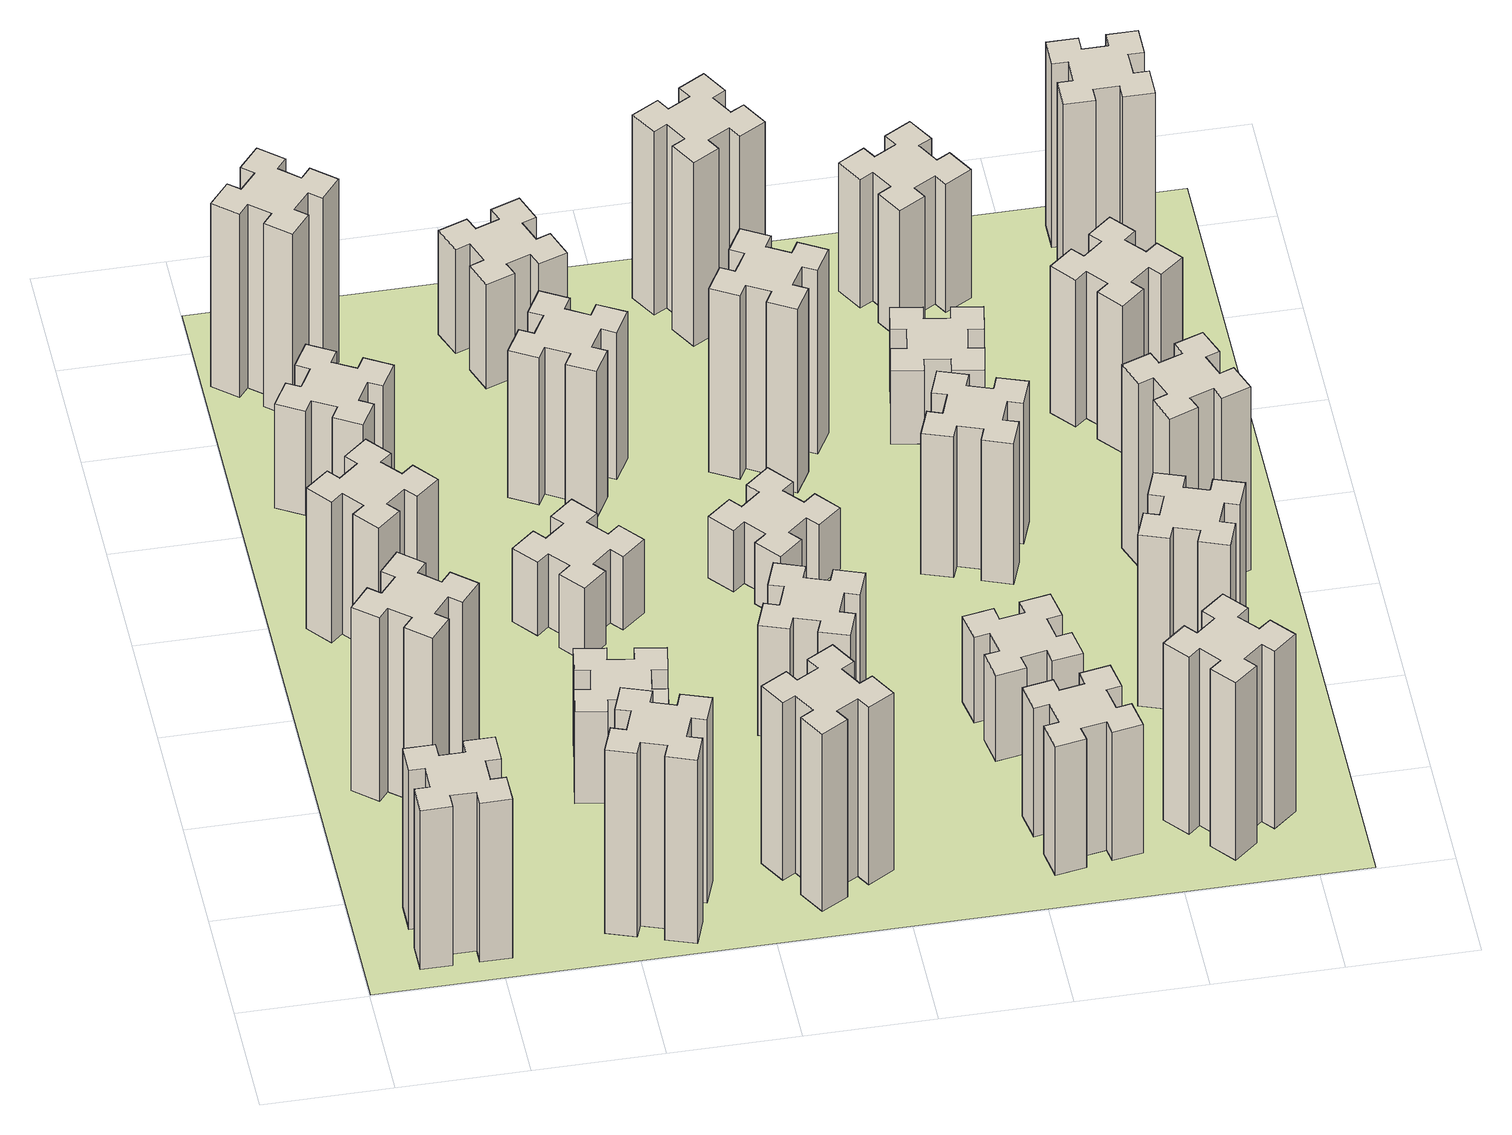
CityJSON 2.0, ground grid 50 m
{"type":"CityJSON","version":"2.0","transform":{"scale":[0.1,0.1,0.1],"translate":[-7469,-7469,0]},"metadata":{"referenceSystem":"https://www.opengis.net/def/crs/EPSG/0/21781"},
"CityObjects":{
"building1":{"type":"Building","attributes":{"class":"1000","function":"1000","usage":"1000","yearOfConstruction":2016,"roofType":"1000","measuredHeight":78,"storeysAboveGround":30,"storeysBelowGround":0},"geometry":[{"type":"Solid","lod":"1","boundaries":[[[[0,1,2,3,4,5,6,7,8,9,10,11,12,13,14,15,16,17,18,19]],[[17,16,20,21]],[[16,15,22,20]],[[15,14,23,22]],[[14,13,24,23]],[[13,12,25,24]],[[12,11,26,25]],[[11,10,27,26]],[[10,9,28,27]],[[9,8,29,28]],[[8,7,30,29]],[[7,6,31,30]],[[6,5,32,31]],[[5,4,33,32]],[[4,3,34,33]],[[3,2,35,34]],[[2,1,36,35]],[[1,0,37,36]],[[0,19,38,37]],[[19,18,39,38]],[[18,17,21,39]],[[24,25,26,27,28,29,30,31,32,33,34,35,36,37,38,39,21,20,22,23]]]]}]},
"building2":{"type":"Building","attributes":{"class":"1000","function":"1000","usage":"1000","yearOfConstruction":2016,"roofType":"1000","measuredHeight":90,"storeysAboveGround":30,"storeysBelowGround":0},"geometry":[{"type":"Solid","lod":"1","boundaries":[[[[40,41,42,43,44,45,46,47,48,49,50,51,52,53,54,55,56,57,58,59]],[[57,56,60,61]],[[56,55,62,60]],[[55,54,63,62]],[[54,53,64,63]],[[53,52,65,64]],[[52,51,66,65]],[[51,50,67,66]],[[50,49,68,67]],[[49,48,69,68]],[[48,47,70,69]],[[47,46,71,70]],[[46,45,72,71]],[[45,44,73,72]],[[44,43,74,73]],[[43,42,75,74]],[[42,41,76,75]],[[41,40,77,76]],[[40,59,78,77]],[[59,58,79,78]],[[58,57,61,79]],[[64,65,66,67,68,69,70,71,72,73,74,75,76,77,78,79,61,60,62,63]]]]}]},
"building3":{"type":"Building","attributes":{"class":"1000","function":"1000","usage":"1000","yearOfConstruction":2016,"roofType":"1000","measuredHeight":69,"storeysAboveGround":30,"storeysBelowGround":0},"geometry":[{"type":"Solid","lod":"1","boundaries":[[[[80,81,82,83,84,85,86,87,88,89,90,91,92,93,94,95,96,97,98,99]],[[97,96,100,101]],[[96,95,102,100]],[[95,94,103,102]],[[94,93,104,103]],[[93,92,105,104]],[[92,91,106,105]],[[91,90,107,106]],[[90,89,108,107]],[[89,88,109,108]],[[88,87,110,109]],[[87,86,111,110]],[[86,85,112,111]],[[85,84,113,112]],[[84,83,114,113]],[[83,82,115,114]],[[82,81,116,115]],[[81,80,117,116]],[[80,99,118,117]],[[99,98,119,118]],[[98,97,101,119]],[[104,105,106,107,108,109,110,111,112,113,114,115,116,117,118,119,101,100,102,103]]]]}]},
"building4":{"type":"Building","attributes":{"class":"1000","function":"1000","usage":"1000","yearOfConstruction":2016,"roofType":"1000","measuredHeight":51,"storeysAboveGround":30,"storeysBelowGround":0},"geometry":[{"type":"Solid","lod":"1","boundaries":[[[[120,121,122,123,124,125,126,127,128,129,130,131,132,133,134,135,136,137,138,139]],[[137,136,140,141]],[[136,135,142,140]],[[135,134,143,142]],[[134,133,144,143]],[[133,132,145,144]],[[132,131,146,145]],[[131,130,147,146]],[[130,129,148,147]],[[129,128,149,148]],[[128,127,150,149]],[[127,126,151,150]],[[126,125,152,151]],[[125,124,153,152]],[[124,123,154,153]],[[123,122,155,154]],[[122,121,156,155]],[[121,120,157,156]],[[120,139,158,157]],[[139,138,159,158]],[[138,137,141,159]],[[144,145,146,147,148,149,150,151,152,153,154,155,156,157,158,159,141,140,142,143]]]]}]},
"building5":{"type":"Building","attributes":{"class":"1000","function":"1000","usage":"1000","yearOfConstruction":2016,"roofType":"1000","measuredHeight":90,"storeysAboveGround":30,"storeysBelowGround":0},"geometry":[{"type":"Solid","lod":"1","boundaries":[[[[160,161,162,163,164,165,166,167,168,169,170,171,172,173,174,175,176,177,178,179]],[[177,176,180,181]],[[176,175,182,180]],[[175,174,183,182]],[[174,173,184,183]],[[173,172,185,184]],[[172,171,186,185]],[[171,170,187,186]],[[170,169,188,187]],[[169,168,189,188]],[[168,167,190,189]],[[167,166,191,190]],[[166,165,192,191]],[[165,164,193,192]],[[164,163,194,193]],[[163,162,195,194]],[[162,161,196,195]],[[161,160,197,196]],[[160,179,198,197]],[[179,178,199,198]],[[178,177,181,199]],[[184,185,186,187,188,189,190,191,192,193,194,195,196,197,198,199,181,180,182,183]]]]}]},
"building6":{"type":"Building","attributes":{"class":"1000","function":"1000","usage":"1000","yearOfConstruction":2016,"roofType":"1000","measuredHeight":90,"storeysAboveGround":30,"storeysBelowGround":0},"geometry":[{"type":"Solid","lod":"1","boundaries":[[[[200,201,202,203,204,205,206,207,208,209,210,211,212,213,214,215,216,217,218,219]],[[217,216,220,221]],[[216,215,222,220]],[[215,214,223,222]],[[214,213,224,223]],[[213,212,225,224]],[[212,211,226,225]],[[211,210,227,226]],[[210,209,228,227]],[[209,208,229,228]],[[208,207,230,229]],[[207,206,231,230]],[[206,205,232,231]],[[205,204,233,232]],[[204,203,234,233]],[[203,202,235,234]],[[202,201,236,235]],[[201,200,237,236]],[[200,219,238,237]],[[219,218,239,238]],[[218,217,221,239]],[[224,225,226,227,228,229,230,231,232,233,234,235,236,237,238,239,221,220,222,223]]]]}]},
"building7":{"type":"Building","attributes":{"class":"1000","function":"1000","usage":"1000","yearOfConstruction":2016,"roofType":"1000","measuredHeight":45,"storeysAboveGround":30,"storeysBelowGround":0},"geometry":[{"type":"Solid","lod":"1","boundaries":[[[[240,241,242,243,244,245,246,247,248,249,250,251,252,253,254,255,256,257,258,259]],[[257,256,260,261]],[[256,255,262,260]],[[255,254,263,262]],[[254,253,264,263]],[[253,252,265,264]],[[252,251,266,265]],[[251,250,267,266]],[[250,249,268,267]],[[249,248,269,268]],[[248,247,270,269]],[[247,246,271,270]],[[246,245,272,271]],[[245,244,273,272]],[[244,243,274,273]],[[243,242,275,274]],[[242,241,276,275]],[[241,240,277,276]],[[240,259,278,277]],[[259,258,279,278]],[[258,257,261,279]],[[264,265,266,267,268,269,270,271,272,273,274,275,276,277,278,279,261,260,262,263]]]]}]},
"building8":{"type":"Building","attributes":{"class":"1000","function":"1000","usage":"1000","yearOfConstruction":2016,"roofType":"1000","measuredHeight":36,"storeysAboveGround":30,"storeysBelowGround":0},"geometry":[{"type":"Solid","lod":"1","boundaries":[[[[280,281,282,283,284,285,286,287,288,289,290,291,292,293,294,295,296,297,298,299]],[[297,296,300,301]],[[296,295,302,300]],[[295,294,303,302]],[[294,293,304,303]],[[293,292,305,304]],[[292,291,306,305]],[[291,290,307,306]],[[290,289,308,307]],[[289,288,309,308]],[[288,287,310,309]],[[287,286,311,310]],[[286,285,312,311]],[[285,284,313,312]],[[284,283,314,313]],[[283,282,315,314]],[[282,281,316,315]],[[281,280,317,316]],[[280,299,318,317]],[[299,298,319,318]],[[298,297,301,319]],[[304,305,306,307,308,309,310,311,312,313,314,315,316,317,318,319,301,300,302,303]]]]}]},
"building9":{"type":"Building","attributes":{"class":"1000","function":"1000","usage":"1000","yearOfConstruction":2016,"roofType":"1000","measuredHeight":87,"storeysAboveGround":30,"storeysBelowGround":0},"geometry":[{"type":"Solid","lod":"1","boundaries":[[[[320,321,322,323,324,325,326,327,328,329,330,331,332,333,334,335,336,337,338,339]],[[337,336,340,341]],[[336,335,342,340]],[[335,334,343,342]],[[334,333,344,343]],[[333,332,345,344]],[[332,331,346,345]],[[331,330,347,346]],[[330,329,348,347]],[[329,328,349,348]],[[328,327,350,349]],[[327,326,351,350]],[[326,325,352,351]],[[325,324,353,352]],[[324,323,354,353]],[[323,322,355,354]],[[322,321,356,355]],[[321,320,357,356]],[[320,339,358,357]],[[339,338,359,358]],[[338,337,341,359]],[[344,345,346,347,348,349,350,351,352,353,354,355,356,357,358,359,341,340,342,343]]]]}]},
"building10":{"type":"Building","attributes":{"class":"1000","function":"1000","usage":"1000","yearOfConstruction":2016,"roofType":"1000","measuredHeight":72,"storeysAboveGround":30,"storeysBelowGround":0},"geometry":[{"type":"Solid","lod":"1","boundaries":[[[[360,361,362,363,364,365,366,367,368,369,370,371,372,373,374,375,376,377,378,379]],[[377,376,380,381]],[[376,375,382,380]],[[375,374,383,382]],[[374,373,384,383]],[[373,372,385,384]],[[372,371,386,385]],[[371,370,387,386]],[[370,369,388,387]],[[369,368,389,388]],[[368,367,390,389]],[[367,366,391,390]],[[366,365,392,391]],[[365,364,393,392]],[[364,363,394,393]],[[363,362,395,394]],[[362,361,396,395]],[[361,360,397,396]],[[360,379,398,397]],[[379,378,399,398]],[[378,377,381,399]],[[384,385,386,387,388,389,390,391,392,393,394,395,396,397,398,399,381,380,382,383]]]]}]},
"building11":{"type":"Building","attributes":{"class":"1000","function":"1000","usage":"1000","yearOfConstruction":2016,"roofType":"1000","measuredHeight":51,"storeysAboveGround":30,"storeysBelowGround":0},"geometry":[{"type":"Solid","lod":"1","boundaries":[[[[400,401,402,403,404,405,406,407,408,409,410,411,412,413,414,415,416,417,418,419]],[[417,416,420,421]],[[416,415,422,420]],[[415,414,423,422]],[[414,413,424,423]],[[413,412,425,424]],[[412,411,426,425]],[[411,410,427,426]],[[410,409,428,427]],[[409,408,429,428]],[[408,407,430,429]],[[407,406,431,430]],[[406,405,432,431]],[[405,404,433,432]],[[404,403,434,433]],[[403,402,435,434]],[[402,401,436,435]],[[401,400,437,436]],[[400,419,438,437]],[[419,418,439,438]],[[418,417,421,439]],[[424,425,426,427,428,429,430,431,432,433,434,435,436,437,438,439,421,420,422,423]]]]}]},
"building12":{"type":"Building","attributes":{"class":"1000","function":"1000","usage":"1000","yearOfConstruction":2016,"roofType":"1000","measuredHeight":54,"storeysAboveGround":30,"storeysBelowGround":0},"geometry":[{"type":"Solid","lod":"1","boundaries":[[[[440,441,442,443,444,445,446,447,448,449,450,451,452,453,454,455,456,457,458,459]],[[457,456,460,461]],[[456,455,462,460]],[[455,454,463,462]],[[454,453,464,463]],[[453,452,465,464]],[[452,451,466,465]],[[451,450,467,466]],[[450,449,468,467]],[[449,448,469,468]],[[448,447,470,469]],[[447,446,471,470]],[[446,445,472,471]],[[445,444,473,472]],[[444,443,474,473]],[[443,442,475,474]],[[442,441,476,475]],[[441,440,477,476]],[[440,459,478,477]],[[459,458,479,478]],[[458,457,461,479]],[[464,465,466,467,468,469,470,471,472,473,474,475,476,477,478,479,461,460,462,463]]]]}]},
"building13":{"type":"Building","attributes":{"class":"1000","function":"1000","usage":"1000","yearOfConstruction":2016,"roofType":"1000","measuredHeight":30,"storeysAboveGround":30,"storeysBelowGround":0},"geometry":[{"type":"Solid","lod":"1","boundaries":[[[[480,481,482,483,484,485,486,487,488,489,490,491,492,493,494,495,496,497,498,499]],[[497,496,500,501]],[[496,495,502,500]],[[495,494,503,502]],[[494,493,504,503]],[[493,492,505,504]],[[492,491,506,505]],[[491,490,507,506]],[[490,489,508,507]],[[489,488,509,508]],[[488,487,510,509]],[[487,486,511,510]],[[486,485,512,511]],[[485,484,513,512]],[[484,483,514,513]],[[483,482,515,514]],[[482,481,516,515]],[[481,480,517,516]],[[480,499,518,517]],[[499,498,519,518]],[[498,497,501,519]],[[504,505,506,507,508,509,510,511,512,513,514,515,516,517,518,519,501,500,502,503]]]]}]},
"building14":{"type":"Building","attributes":{"class":"1000","function":"1000","usage":"1000","yearOfConstruction":2016,"roofType":"1000","measuredHeight":90,"storeysAboveGround":30,"storeysBelowGround":0},"geometry":[{"type":"Solid","lod":"1","boundaries":[[[[520,521,522,523,524,525,526,527,528,529,530,531,532,533,534,535,536,537,538,539]],[[537,536,540,541]],[[536,535,542,540]],[[535,534,543,542]],[[534,533,544,543]],[[533,532,545,544]],[[532,531,546,545]],[[531,530,547,546]],[[530,529,548,547]],[[529,528,549,548]],[[528,527,550,549]],[[527,526,551,550]],[[526,525,552,551]],[[525,524,553,552]],[[524,523,554,553]],[[523,522,555,554]],[[522,521,556,555]],[[521,520,557,556]],[[520,539,558,557]],[[539,538,559,558]],[[538,537,541,559]],[[544,545,546,547,548,549,550,551,552,553,554,555,556,557,558,559,541,540,542,543]]]]}]},
"building15":{"type":"Building","attributes":{"class":"1000","function":"1000","usage":"1000","yearOfConstruction":2016,"roofType":"1000","measuredHeight":63,"storeysAboveGround":30,"storeysBelowGround":0},"geometry":[{"type":"Solid","lod":"1","boundaries":[[[[560,561,562,563,564,565,566,567,568,569,570,571,572,573,574,575,576,577,578,579]],[[577,576,580,581]],[[576,575,582,580]],[[575,574,583,582]],[[574,573,584,583]],[[573,572,585,584]],[[572,571,586,585]],[[571,570,587,586]],[[570,569,588,587]],[[569,568,589,588]],[[568,567,590,589]],[[567,566,591,590]],[[566,565,592,591]],[[565,564,593,592]],[[564,563,594,593]],[[563,562,595,594]],[[562,561,596,595]],[[561,560,597,596]],[[560,579,598,597]],[[579,578,599,598]],[[578,577,581,599]],[[584,585,586,587,588,589,590,591,592,593,594,595,596,597,598,599,581,580,582,583]]]]}]},
"building16":{"type":"Building","attributes":{"class":"1000","function":"1000","usage":"1000","yearOfConstruction":2016,"roofType":"1000","measuredHeight":90,"storeysAboveGround":30,"storeysBelowGround":0},"geometry":[{"type":"Solid","lod":"1","boundaries":[[[[600,601,602,603,604,605,606,607,608,609,610,611,612,613,614,615,616,617,618,619]],[[617,616,620,621]],[[616,615,622,620]],[[615,614,623,622]],[[614,613,624,623]],[[613,612,625,624]],[[612,611,626,625]],[[611,610,627,626]],[[610,609,628,627]],[[609,608,629,628]],[[608,607,630,629]],[[607,606,631,630]],[[606,605,632,631]],[[605,604,633,632]],[[604,603,634,633]],[[603,602,635,634]],[[602,601,636,635]],[[601,600,637,636]],[[600,619,638,637]],[[619,618,639,638]],[[618,617,621,639]],[[624,625,626,627,628,629,630,631,632,633,634,635,636,637,638,639,621,620,622,623]]]]}]},
"building17":{"type":"Building","attributes":{"class":"1000","function":"1000","usage":"1000","yearOfConstruction":2016,"roofType":"1000","measuredHeight":42,"storeysAboveGround":30,"storeysBelowGround":0},"geometry":[{"type":"Solid","lod":"1","boundaries":[[[[640,641,642,643,644,645,646,647,648,649,650,651,652,653,654,655,656,657,658,659]],[[657,656,660,661]],[[656,655,662,660]],[[655,654,663,662]],[[654,653,664,663]],[[653,652,665,664]],[[652,651,666,665]],[[651,650,667,666]],[[650,649,668,667]],[[649,648,669,668]],[[648,647,670,669]],[[647,646,671,670]],[[646,645,672,671]],[[645,644,673,672]],[[644,643,674,673]],[[643,642,675,674]],[[642,641,676,675]],[[641,640,677,676]],[[640,659,678,677]],[[659,658,679,678]],[[658,657,661,679]],[[664,665,666,667,668,669,670,671,672,673,674,675,676,677,678,679,661,660,662,663]]]]}]},
"building18":{"type":"Building","attributes":{"class":"1000","function":"1000","usage":"1000","yearOfConstruction":2016,"roofType":"1000","measuredHeight":69,"storeysAboveGround":30,"storeysBelowGround":0},"geometry":[{"type":"Solid","lod":"1","boundaries":[[[[680,681,682,683,684,685,686,687,688,689,690,691,692,693,694,695,696,697,698,699]],[[697,696,700,701]],[[696,695,702,700]],[[695,694,703,702]],[[694,693,704,703]],[[693,692,705,704]],[[692,691,706,705]],[[691,690,707,706]],[[690,689,708,707]],[[689,688,709,708]],[[688,687,710,709]],[[687,686,711,710]],[[686,685,712,711]],[[685,684,713,712]],[[684,683,714,713]],[[683,682,715,714]],[[682,681,716,715]],[[681,680,717,716]],[[680,699,718,717]],[[699,698,719,718]],[[698,697,701,719]],[[704,705,706,707,708,709,710,711,712,713,714,715,716,717,718,719,701,700,702,703]]]]}]},
"building19":{"type":"Building","attributes":{"class":"1000","function":"1000","usage":"1000","yearOfConstruction":2016,"roofType":"1000","measuredHeight":87,"storeysAboveGround":30,"storeysBelowGround":0},"geometry":[{"type":"Solid","lod":"1","boundaries":[[[[720,721,722,723,724,725,726,727,728,729,730,731,732,733,734,735,736,737,738,739]],[[737,736,740,741]],[[736,735,742,740]],[[735,734,743,742]],[[734,733,744,743]],[[733,732,745,744]],[[732,731,746,745]],[[731,730,747,746]],[[730,729,748,747]],[[729,728,749,748]],[[728,727,750,749]],[[727,726,751,750]],[[726,725,752,751]],[[725,724,753,752]],[[724,723,754,753]],[[723,722,755,754]],[[722,721,756,755]],[[721,720,757,756]],[[720,739,758,757]],[[739,738,759,758]],[[738,737,741,759]],[[744,745,746,747,748,749,750,751,752,753,754,755,756,757,758,759,741,740,742,743]]]]}]},
"building20":{"type":"Building","attributes":{"class":"1000","function":"1000","usage":"1000","yearOfConstruction":2016,"roofType":"1000","measuredHeight":36,"storeysAboveGround":30,"storeysBelowGround":0},"geometry":[{"type":"Solid","lod":"1","boundaries":[[[[760,761,762,763,764,765,766,767,768,769,770,771,772,773,774,775,776,777,778,779]],[[777,776,780,781]],[[776,775,782,780]],[[775,774,783,782]],[[774,773,784,783]],[[773,772,785,784]],[[772,771,786,785]],[[771,770,787,786]],[[770,769,788,787]],[[769,768,789,788]],[[768,767,790,789]],[[767,766,791,790]],[[766,765,792,791]],[[765,764,793,792]],[[764,763,794,793]],[[763,762,795,794]],[[762,761,796,795]],[[761,760,797,796]],[[760,779,798,797]],[[779,778,799,798]],[[778,777,781,799]],[[784,785,786,787,788,789,790,791,792,793,794,795,796,797,798,799,781,780,782,783]]]]}]},
"building21":{"type":"Building","attributes":{"class":"1000","function":"1000","usage":"1000","yearOfConstruction":2016,"roofType":"1000","measuredHeight":84,"storeysAboveGround":30,"storeysBelowGround":0},"geometry":[{"type":"Solid","lod":"1","boundaries":[[[[800,801,802,803,804,805,806,807,808,809,810,811,812,813,814,815,816,817,818,819]],[[817,816,820,821]],[[816,815,822,820]],[[815,814,823,822]],[[814,813,824,823]],[[813,812,825,824]],[[812,811,826,825]],[[811,810,827,826]],[[810,809,828,827]],[[809,808,829,828]],[[808,807,830,829]],[[807,806,831,830]],[[806,805,832,831]],[[805,804,833,832]],[[804,803,834,833]],[[803,802,835,834]],[[802,801,836,835]],[[801,800,837,836]],[[800,819,838,837]],[[819,818,839,838]],[[818,817,821,839]],[[824,825,826,827,828,829,830,831,832,833,834,835,836,837,838,839,821,820,822,823]]]]}]},
"building22":{"type":"Building","attributes":{"class":"1000","function":"1000","usage":"1000","yearOfConstruction":2016,"roofType":"1000","measuredHeight":63,"storeysAboveGround":30,"storeysBelowGround":0},"geometry":[{"type":"Solid","lod":"1","boundaries":[[[[840,841,842,843,844,845,846,847,848,849,850,851,852,853,854,855,856,857,858,859]],[[857,856,860,861]],[[856,855,862,860]],[[855,854,863,862]],[[854,853,864,863]],[[853,852,865,864]],[[852,851,866,865]],[[851,850,867,866]],[[850,849,868,867]],[[849,848,869,868]],[[848,847,870,869]],[[847,846,871,870]],[[846,845,872,871]],[[845,844,873,872]],[[844,843,874,873]],[[843,842,875,874]],[[842,841,876,875]],[[841,840,877,876]],[[840,859,878,877]],[[859,858,879,878]],[[858,857,861,879]],[[864,865,866,867,868,869,870,871,872,873,874,875,876,877,878,879,861,860,862,863]]]]}]},
"building23":{"type":"Building","attributes":{"class":"1000","function":"1000","usage":"1000","yearOfConstruction":2016,"roofType":"1000","measuredHeight":90,"storeysAboveGround":30,"storeysBelowGround":0},"geometry":[{"type":"Solid","lod":"1","boundaries":[[[[880,881,882,883,884,885,886,887,888,889,890,891,892,893,894,895,896,897,898,899]],[[897,896,900,901]],[[896,895,902,900]],[[895,894,903,902]],[[894,893,904,903]],[[893,892,905,904]],[[892,891,906,905]],[[891,890,907,906]],[[890,889,908,907]],[[889,888,909,908]],[[888,887,910,909]],[[887,886,911,910]],[[886,885,912,911]],[[885,884,913,912]],[[884,883,914,913]],[[883,882,915,914]],[[882,881,916,915]],[[881,880,917,916]],[[880,899,918,917]],[[899,898,919,918]],[[898,897,901,919]],[[904,905,906,907,908,909,910,911,912,913,914,915,916,917,918,919,901,900,902,903]]]]}]},
"building24":{"type":"Building","attributes":{"class":"1000","function":"1000","usage":"1000","yearOfConstruction":2016,"roofType":"1000","measuredHeight":72,"storeysAboveGround":30,"storeysBelowGround":0},"geometry":[{"type":"Solid","lod":"1","boundaries":[[[[920,921,922,923,924,925,926,927,928,929,930,931,932,933,934,935,936,937,938,939]],[[937,936,940,941]],[[936,935,942,940]],[[935,934,943,942]],[[934,933,944,943]],[[933,932,945,944]],[[932,931,946,945]],[[931,930,947,946]],[[930,929,948,947]],[[929,928,949,948]],[[928,927,950,949]],[[927,926,951,950]],[[926,925,952,951]],[[925,924,953,952]],[[924,923,954,953]],[[923,922,955,954]],[[922,921,956,955]],[[921,920,957,956]],[[920,939,958,957]],[[939,938,959,958]],[[938,937,941,959]],[[944,945,946,947,948,949,950,951,952,953,954,955,956,957,958,959,941,940,942,943]]]]}]},
"building25":{"type":"Building","attributes":{"class":"1000","function":"1000","usage":"1000","yearOfConstruction":2016,"roofType":"1000","measuredHeight":90,"storeysAboveGround":30,"storeysBelowGround":0},"geometry":[{"type":"Solid","lod":"1","boundaries":[[[[960,961,962,963,964,965,966,967,968,969,970,971,972,973,974,975,976,977,978,979]],[[977,976,980,981]],[[976,975,982,980]],[[975,974,983,982]],[[974,973,984,983]],[[973,972,985,984]],[[972,971,986,985]],[[971,970,987,986]],[[970,969,988,987]],[[969,968,989,988]],[[968,967,990,989]],[[967,966,991,990]],[[966,965,992,991]],[[965,964,993,992]],[[964,963,994,993]],[[963,962,995,994]],[[962,961,996,995]],[[961,960,997,996]],[[960,979,998,997]],[[979,978,999,998]],[[978,977,981,999]],[[984,985,986,987,988,989,990,991,992,993,994,995,996,997,998,999,981,980,982,983]]]]}]},
"landuse1":{"type":"LandUse","attributes":{"name":"plot1","function":"1010"},"geometry":[{"type":"MultiSurface","lod":"1","boundaries":[[[1000,1001,1002,1003]]]}]}
},
"vertices":[
[265,325,0],[265,225,0],[205,225,0],[205,105,0],[325,105,0],[325,165,0],[425,165,0],[425,105,0],[545,105,0],[545,225,0],[485,225,0],[485,325,0],[545,325,0],[545,445,0],[425,445,0],[425,385,0],[325,385,0],[325,445,0],[205,445,0],[205,325,0],[325,385,780],[325,445,780],[425,385,780],[425,445,780],[545,445,780],[545,325,780],[485,325,780],[485,225,780],[545,225,780],[545,105,780],[425,105,780],[425,165,780],[325,165,780],[325,105,780],[205,105,780],[205,225,780],[265,225,780],[265,325,780],[205,325,780],[205,445,780],
[484,1167,0],[408,1232,0],[446,1278,0],[354,1355,0],[277,1263,0],[323,1224,0],[259,1148,0],[213,1186,0],[136,1094,0],[228,1017,0],[266,1063,0],[343,999,0],[304,953,0],[396,876,0],[473,968,0],[427,1006,0],[492,1083,0],[538,1044,0],[615,1136,0],[523,1213,0],[492,1083,900],[538,1044,900],[427,1006,900],[473,968,900],[396,876,900],[304,953,900],[343,999,900],[266,1063,900],[228,1017,900],[136,1094,900],[213,1186,900],[259,1148,900],[323,1224,900],[277,1263,900],[354,1355,900],[446,1278,900],[408,1232,900],[484,1167,900],[523,1213,900],[615,1136,900],
[492,1988,0],[427,2064,0],[473,2103,0],[396,2195,0],[304,2118,0],[343,2072,0],[266,2007,0],[228,2053,0],[136,1976,0],[213,1884,0],[259,1923,0],[323,1846,0],[277,1808,0],[354,1716,0],[446,1793,0],[408,1839,0],[484,1903,0],[523,1857,0],[615,1934,0],[538,2026,0],[484,1903,690],[523,1857,690],[408,1839,690],[446,1793,690],[354,1716,690],[277,1808,690],[323,1846,690],[259,1923,690],[213,1884,690],[136,1976,690],[228,2053,690],[266,2007,690],[343,2072,690],[304,2118,690],[396,2195,690],[473,2103,690],[427,2064,690],[492,1988,690],[538,2026,690],[615,1934,690],
[446,2597,0],[496,2684,0],[548,2654,0],[608,2758,0],[504,2818,0],[474,2766,0],[387,2816,0],[417,2868,0],[313,2928,0],[253,2824,0],[305,2794,0],[255,2707,0],[203,2737,0],[143,2633,0],[247,2573,0],[277,2625,0],[364,2575,0],[334,2523,0],[438,2463,0],[498,2567,0],[364,2575,510],[334,2523,510],[277,2625,510],[247,2573,510],[143,2633,510],[203,2737,510],[255,2707,510],[305,2794,510],[253,2824,510],[313,2928,510],[417,2868,510],[387,2816,510],[474,2766,510],[504,2818,510],[608,2758,510],[548,2654,510],[496,2684,510],[446,2597,510],[498,2567,510],[438,2463,510],
[1029,360,0],[995,266,0],[939,287,0],[897,174,0],[1010,133,0],[1031,189,0],[1125,155,0],[1104,99,0],[1217,57,0],[1258,170,0],[1202,191,0],[1236,285,0],[1292,264,0],[1333,377,0],[1220,418,0],[1200,362,0],[1106,396,0],[1127,452,0],[1014,493,0],[973,380,0],[1106,396,900],[1127,452,900],[1200,362,900],[1220,418,900],[1333,377,900],[1292,264,900],[1236,285,900],[1202,191,900],[1258,170,900],[1217,57,900],[1104,99,900],[1125,155,900],[1031,189,900],[1010,133,900],[897,174,900],[939,287,900],[995,266,900],[1029,360,900],[973,380,900],[1014,493,900],
[384,3387,0],[308,3452,0],[346,3498,0],[254,3575,0],[177,3483,0],[223,3444,0],[159,3368,0],[113,3406,0],[36,3314,0],[128,3237,0],[166,3283,0],[243,3219,0],[204,3173,0],[296,3096,0],[373,3188,0],[327,3226,0],[392,3303,0],[438,3264,0],[515,3356,0],[423,3433,0],[392,3303,900],[438,3264,900],[327,3226,900],[373,3188,900],[296,3096,900],[204,3173,900],[243,3219,900],[166,3283,900],[128,3237,900],[36,3314,900],[113,3406,900],[159,3368,900],[223,3444,900],[177,3483,900],[254,3575,900],[346,3498,900],[308,3452,900],[384,3387,900],[423,3433,900],[515,3356,900],
[1047,916,0],[1145,898,0],[1135,839,0],[1253,818,0],[1274,937,0],[1215,947,0],[1232,1045,0],[1291,1035,0],[1312,1153,0],[1194,1174,0],[1184,1115,0],[1085,1132,0],[1096,1191,0],[977,1212,0],[957,1094,0],[1016,1084,0],[998,985,0],[939,996,0],[918,877,0],[1037,857,0],[998,985,450],[939,996,450],[1016,1084,450],[957,1094,450],[977,1212,450],[1096,1191,450],[1085,1132,450],[1184,1115,450],[1194,1174,450],[1312,1153,450],[1291,1035,450],[1232,1045,450],[1215,947,450],[1274,937,450],[1253,818,450],[1135,839,450],[1145,898,450],[1047,916,450],[1037,857,450],[918,877,450],
[1083,1972,0],[1006,1907,0],[968,1953,0],[876,1876,0],[953,1784,0],[999,1823,0],[1063,1746,0],[1017,1708,0],[1094,1616,0],[1186,1693,0],[1148,1739,0],[1224,1803,0],[1263,1757,0],[1355,1834,0],[1278,1926,0],[1232,1888,0],[1167,1964,0],[1213,2003,0],[1136,2095,0],[1044,2018,0],[1167,1964,360],[1213,2003,360],[1232,1888,360],[1278,1926,360],[1355,1834,360],[1263,1757,360],[1224,1803,360],[1148,1739,360],[1186,1693,360],[1094,1616,360],[1017,1708,360],[1063,1746,360],[999,1823,360],[953,1784,360],[876,1876,360],[968,1953,360],[1006,1907,360],[1083,1972,360],[1044,2018,360],[1136,2095,360],
[1744,496,0],[1657,446,0],[1627,498,0],[1523,438,0],[1583,334,0],[1635,364,0],[1685,277,0],[1633,247,0],[1693,143,0],[1797,203,0],[1767,255,0],[1854,305,0],[1884,253,0],[1988,313,0],[1928,417,0],[1876,387,0],[1826,474,0],[1878,504,0],[1818,608,0],[1714,548,0],[1826,474,870],[1878,504,870],[1876,387,870],[1928,417,870],[1988,313,870],[1884,253,870],[1854,305,870],[1767,255,870],[1797,203,870],[1693,143,870],[1633,247,870],[1685,277,870],[1635,364,870],[1583,334,870],[1523,438,870],[1627,498,870],[1657,446,870],[1744,496,870],[1714,548,870],[1818,608,870],
[1314,2666,0],[1227,2716,0],[1257,2768,0],[1153,2828,0],[1093,2724,0],[1145,2694,0],[1095,2607,0],[1043,2637,0],[983,2533,0],[1087,2473,0],[1117,2525,0],[1204,2475,0],[1174,2423,0],[1278,2363,0],[1338,2467,0],[1286,2497,0],[1336,2584,0],[1388,2554,0],[1448,2658,0],[1344,2718,0],[1336,2584,720],[1388,2554,720],[1286,2497,720],[1338,2467,720],[1278,2363,720],[1174,2423,720],[1204,2475,720],[1117,2525,720],[1087,2473,720],[983,2533,720],[1043,2637,720],[1095,2607,720],[1145,2694,720],[1093,2724,720],[1153,2828,720],[1257,2768,720],[1227,2716,720],[1314,2666,720],[1344,2718,720],[1448,2658,720],
[1125,3456,0],[1031,3422,0],[1010,3478,0],[897,3437,0],[939,3324,0],[995,3345,0],[1029,3251,0],[973,3230,0],[1014,3117,0],[1127,3159,0],[1106,3215,0],[1200,3249,0],[1220,3193,0],[1333,3234,0],[1292,3347,0],[1236,3326,0],[1202,3420,0],[1258,3440,0],[1217,3553,0],[1104,3512,0],[1202,3420,510],[1258,3440,510],[1236,3326,510],[1292,3347,510],[1333,3234,510],[1220,3193,510],[1200,3249,510],[1106,3215,510],[1127,3159,510],[1014,3117,510],[973,3230,510],[1029,3251,510],[995,3345,510],[939,3324,510],[897,3437,510],[1010,3478,510],[1031,3422,510],[1125,3456,510],[1104,3512,510],[1217,3553,510],
[1769,1300,0],[1735,1206,0],[1679,1227,0],[1637,1114,0],[1750,1073,0],[1771,1129,0],[1865,1095,0],[1844,1039,0],[1957,997,0],[1998,1110,0],[1942,1131,0],[1976,1225,0],[2032,1204,0],[2073,1317,0],[1960,1358,0],[1940,1302,0],[1846,1336,0],[1867,1392,0],[1754,1433,0],[1713,1320,0],[1846,1336,540],[1867,1392,540],[1940,1302,540],[1960,1358,540],[2073,1317,540],[2032,1204,540],[1976,1225,540],[1942,1131,540],[1998,1110,540],[1957,997,540],[1844,1039,540],[1865,1095,540],[1771,1129,540],[1750,1073,540],[1637,1114,540],[1679,1227,540],[1735,1206,540],[1769,1300,540],[1713,1320,540],[1754,1433,540],
[1972,1988,0],[1907,2064,0],[1953,2103,0],[1876,2195,0],[1784,2118,0],[1823,2072,0],[1746,2007,0],[1708,2053,0],[1616,1976,0],[1693,1884,0],[1739,1923,0],[1803,1846,0],[1757,1808,0],[1834,1716,0],[1926,1793,0],[1888,1839,0],[1964,1903,0],[2003,1857,0],[2095,1934,0],[2018,2026,0],[1964,1903,300],[2003,1857,300],[1888,1839,300],[1926,1793,300],[1834,1716,300],[1757,1808,300],[1803,1846,300],[1739,1923,300],[1693,1884,300],[1616,1976,300],[1708,2053,300],[1746,2007,300],[1823,2072,300],[1784,2118,300],[1876,2195,300],[1953,2103,300],[1907,2064,300],[1972,1988,300],[2018,2026,300],[2095,1934,300],
[2026,2497,0],[2076,2584,0],[2128,2554,0],[2188,2658,0],[2084,2718,0],[2054,2666,0],[1967,2716,0],[1997,2768,0],[1893,2828,0],[1833,2724,0],[1885,2694,0],[1835,2607,0],[1783,2637,0],[1723,2533,0],[1827,2473,0],[1857,2525,0],[1944,2475,0],[1914,2423,0],[2018,2363,0],[2078,2467,0],[1944,2475,900],[1914,2423,900],[1857,2525,900],[1827,2473,900],[1723,2533,900],[1783,2637,900],[1835,2607,900],[1885,2694,900],[1833,2724,900],[1893,2828,900],[1997,2768,900],[1967,2716,900],[2054,2666,900],[2084,2718,900],[2188,2658,900],[2128,2554,900],[2076,2584,900],[2026,2497,900],[2078,2467,900],[2018,2363,900],
[2665,258,0],[2764,276,0],[2774,217,0],[2892,237,0],[2871,356,0],[2812,345,0],[2795,444,0],[2854,454,0],[2833,572,0],[2715,551,0],[2725,492,0],[2627,475,0],[2617,534,0],[2498,513,0],[2519,395,0],[2578,405,0],[2596,307,0],[2537,297,0],[2557,178,0],[2676,199,0],[2596,307,630],[2537,297,630],[2578,405,630],[2519,395,630],[2498,513,630],[2617,534,630],[2627,475,630],[2725,492,630],[2715,551,630],[2833,572,630],[2854,454,630],[2795,444,630],[2812,345,630],[2871,356,630],[2892,237,630],[2774,217,630],[2764,276,630],[2665,258,630],[2676,199,630],[2557,178,630],
[1844,3556,0],[1757,3506,0],[1727,3558,0],[1623,3498,0],[1683,3394,0],[1735,3424,0],[1785,3337,0],[1733,3307,0],[1793,3203,0],[1897,3263,0],[1867,3315,0],[1954,3365,0],[1984,3313,0],[2088,3373,0],[2028,3477,0],[1976,3447,0],[1926,3534,0],[1978,3564,0],[1918,3668,0],[1814,3608,0],[1926,3534,900],[1978,3564,900],[1976,3447,900],[2028,3477,900],[2088,3373,900],[1984,3313,900],[1954,3365,900],[1867,3315,900],[1897,3263,900],[1793,3203,900],[1733,3307,900],[1785,3337,900],[1735,3424,900],[1683,3394,900],[1623,3498,900],[1727,3558,900],[1757,3506,900],[1844,3556,900],[1814,3608,900],[1918,3668,900],
[2625,1132,0],[2527,1115,0],[2517,1174,0],[2398,1153,0],[2419,1035,0],[2478,1045,0],[2496,947,0],[2437,937,0],[2457,818,0],[2576,839,0],[2565,898,0],[2664,916,0],[2674,857,0],[2792,877,0],[2771,996,0],[2712,985,0],[2695,1084,0],[2754,1094,0],[2733,1212,0],[2615,1191,0],[2695,1084,420],[2754,1094,420],[2712,985,420],[2771,996,420],[2792,877,420],[2674,857,420],[2664,916,420],[2565,898,420],[2576,839,420],[2457,818,420],[2437,937,420],[2496,947,420],[2478,1045,420],[2419,1035,420],[2398,1153,420],[2517,1174,420],[2527,1115,420],[2625,1132,420],[2615,1191,420],[2733,1212,420],
[2682,1871,0],[2716,1965,0],[2772,1944,0],[2813,2057,0],[2700,2098,0],[2680,2042,0],[2586,2076,0],[2607,2132,0],[2494,2173,0],[2453,2060,0],[2509,2040,0],[2475,1946,0],[2419,1967,0],[2377,1854,0],[2490,1813,0],[2511,1869,0],[2605,1835,0],[2584,1779,0],[2697,1737,0],[2738,1850,0],[2605,1835,690],[2584,1779,690],[2511,1869,690],[2490,1813,690],[2377,1854,690],[2419,1967,690],[2475,1946,690],[2509,2040,690],[2453,2060,690],[2494,2173,690],[2607,2132,690],[2586,2076,690],[2680,2042,690],[2700,2098,690],[2813,2057,690],[2772,1944,690],[2716,1965,690],[2682,1871,690],[2738,1850,690],[2697,1737,690],
[3268,259,0],[3344,323,0],[3383,277,0],[3475,354,0],[3398,446,0],[3352,408,0],[3287,484,0],[3333,523,0],[3256,615,0],[3164,538,0],[3203,492,0],[3126,427,0],[3088,473,0],[2996,396,0],[3073,304,0],[3119,343,0],[3183,266,0],[3137,228,0],[3214,136,0],[3306,213,0],[3183,266,870],[3137,228,870],[3119,343,870],[3073,304,870],[2996,396,870],[3088,473,870],[3126,427,870],[3203,492,870],[3164,538,870],[3256,615,870],[3333,523,870],[3287,484,870],[3352,408,870],[3398,446,870],[3475,354,870],[3383,277,870],[3344,323,870],[3268,259,870],[3306,213,870],[3214,136,870],
[2664,2795,0],[2565,2812,0],[2576,2871,0],[2457,2892,0],[2437,2774,0],[2496,2764,0],[2478,2665,0],[2419,2676,0],[2398,2557,0],[2517,2537,0],[2527,2596,0],[2625,2578,0],[2615,2519,0],[2733,2498,0],[2754,2617,0],[2695,2627,0],[2712,2725,0],[2771,2715,0],[2792,2833,0],[2674,2854,0],[2712,2725,360],[2771,2715,360],[2695,2627,360],[2754,2617,360],[2733,2498,360],[2615,2519,360],[2625,2578,360],[2527,2596,360],[2517,2537,360],[2398,2557,360],[2419,2676,360],[2478,2665,360],[2496,2764,360],[2437,2774,360],[2457,2892,360],[2576,2871,360],[2565,2812,360],[2664,2795,360],[2674,2854,360],[2792,2833,360],
[3151,1029,0],[3245,995,0],[3224,939,0],[3337,897,0],[3378,1010,0],[3322,1031,0],[3356,1125,0],[3412,1104,0],[3453,1217,0],[3340,1258,0],[3320,1202,0],[3226,1236,0],[3247,1292,0],[3134,1333,0],[3093,1220,0],[3149,1200,0],[3115,1106,0],[3059,1127,0],[3017,1014,0],[3130,973,0],[3115,1106,840],[3059,1127,840],[3149,1200,840],[3093,1220,840],[3134,1333,840],[3247,1292,840],[3226,1236,840],[3320,1202,840],[3340,1258,840],[3453,1217,840],[3412,1104,840],[3356,1125,840],[3322,1031,840],[3378,1010,840],[3337,897,840],[3224,939,840],[3245,995,840],[3151,1029,840],[3130,973,840],[3017,1014,840],
[2716,3347,0],[2666,3434,0],[2718,3464,0],[2658,3568,0],[2554,3508,0],[2584,3456,0],[2497,3406,0],[2467,3458,0],[2363,3398,0],[2423,3294,0],[2475,3324,0],[2525,3237,0],[2473,3207,0],[2533,3103,0],[2637,3163,0],[2607,3215,0],[2694,3265,0],[2724,3213,0],[2828,3273,0],[2768,3377,0],[2694,3265,630],[2724,3213,630],[2607,3215,630],[2637,3163,630],[2533,3103,630],[2473,3207,630],[2525,3237,630],[2475,3324,630],[2423,3294,630],[2363,3398,630],[2467,3458,630],[2497,3406,630],[2584,3456,630],[2554,3508,630],[2658,3568,630],[2718,3464,630],[2666,3434,630],[2716,3347,630],[2768,3377,630],[2828,3273,630],
[3345,1876,0],[3251,1842,0],[3230,1898,0],[3117,1857,0],[3159,1744,0],[3215,1765,0],[3249,1671,0],[3193,1650,0],[3234,1537,0],[3347,1579,0],[3326,1635,0],[3420,1669,0],[3440,1613,0],[3553,1654,0],[3512,1767,0],[3456,1746,0],[3422,1840,0],[3478,1860,0],[3437,1973,0],[3324,1932,0],[3422,1840,900],[3478,1860,900],[3456,1746,900],[3512,1767,900],[3553,1654,900],[3440,1613,900],[3420,1669,900],[3326,1635,900],[3347,1579,900],[3234,1537,900],[3193,1650,900],[3249,1671,900],[3215,1765,900],[3159,1744,900],[3117,1857,900],[3230,1898,900],[3251,1842,900],[3345,1876,900],[3324,1932,900],[3437,1973,900],
[3119,2563,0],[3183,2486,0],[3137,2448,0],[3214,2356,0],[3306,2433,0],[3268,2479,0],[3344,2543,0],[3383,2497,0],[3475,2574,0],[3398,2666,0],[3352,2628,0],[3287,2704,0],[3333,2743,0],[3256,2835,0],[3164,2758,0],[3203,2712,0],[3126,2647,0],[3088,2693,0],[2996,2616,0],[3073,2524,0],[3126,2647,720],[3088,2693,720],[3203,2712,720],[3164,2758,720],[3256,2835,720],[3333,2743,720],[3287,2704,720],[3352,2628,720],[3398,2666,720],[3475,2574,720],[3383,2497,720],[3344,2543,720],[3268,2479,720],[3306,2433,720],[3214,2356,720],[3137,2448,720],[3183,2486,720],[3119,2563,720],[3073,2524,720],[2996,2616,720],
[3285,3325,0],[3385,3325,0],[3385,3265,0],[3505,3265,0],[3505,3385,0],[3445,3385,0],[3445,3485,0],[3505,3485,0],[3505,3605,0],[3385,3605,0],[3385,3545,0],[3285,3545,0],[3285,3605,0],[3165,3605,0],[3165,3485,0],[3225,3485,0],[3225,3385,0],[3165,3385,0],[3165,3265,0],[3285,3265,0],[3225,3385,900],[3165,3385,900],[3225,3485,900],[3165,3485,900],[3165,3605,900],[3285,3605,900],[3285,3545,900],[3385,3545,900],[3385,3605,900],[3505,3605,900],[3505,3485,900],[3445,3485,900],[3445,3385,900],[3505,3385,900],[3505,3265,900],[3385,3265,900],[3385,3325,900],[3285,3325,900],[3285,3265,900],[3165,3265,900],
[5,3705,0],[3705,3705,0],[3705,5,0],[5,5,0]
]}
